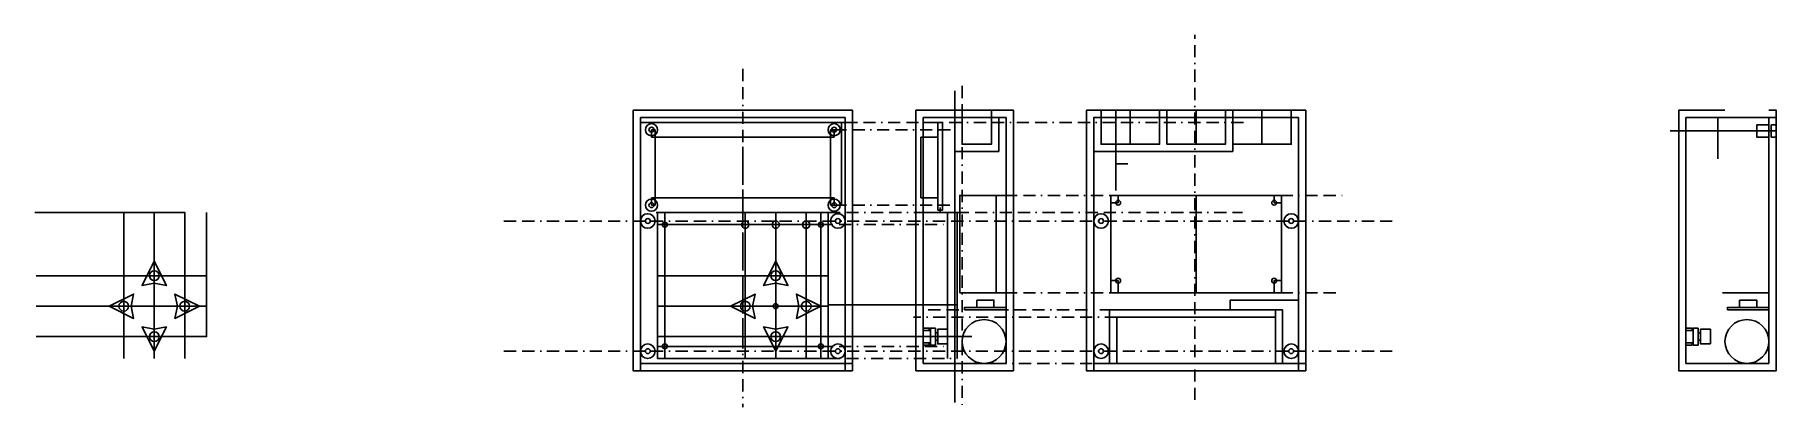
# Model space of a CAD drawing. Header units: inches. Extents: x -146 to 569, y 80 to 233.
import ezdxf

# ---------------------------------------------------------------- set-up
doc = ezdxf.new("R2010")
doc.units = ezdxf.units.IN
doc.header["$MEASUREMENT"] = 0
doc.linetypes.add('рант', pattern=[1.75, 0.5, -0.25, 0.5, -0.25, 0, -0.25])

msp = doc.modelspace()

# ---------------------------------------------------------------- linework, layer by layer
at = {"linetype": 'рант', "ltscale": 10}
for points in [[(330.5, 83), (330.5, 233)], [(145, 219), (145, 106)], [(235, 212), (235, 81)], [(182.5, 194), (231, 194)], [(187, 197), (351, 197)], [(145, 187), (145, 80)], [(235, 167), (392, 167)], [(180, 160), (350, 160)], [(182.5, 163), (230, 163)], [(411.5, 156.5), (45.5, 156.5)], [(177, 155), (229, 155)], [(235, 127), (390, 127)], [(306, 117), (215, 117)], [(304, 120), (221, 120)], [(411.5, 103), (45.5, 103)], [(177, 105), (229, 105)], [(180, 100), (233, 100)], [(306, 98), (220, 98)]]:
    msp.add_lwpolyline(points, dxfattribs=at)
for points in [[(232, 210), (232, 82)], [(103, 202), (100, 202), (100, 95)], [(100, 202), (190, 202)], [(184, 202), (187, 202)], [(190, 95), (190, 202), (187, 202)], [(253, 202), (256, 202), (256, 95), (216, 95), (216, 202), (219, 202)], [(219, 202), (235, 202)], [(235, 202), (232, 202), (232, 188)], [(235, 202), (247, 202), (247, 188), (235, 188), (235, 202)], [(253, 202), (247, 202), (247, 188)], [(289, 202), (286, 202), (286, 95)], [(286, 202), (376, 202)], [(292, 202), (289, 202)], [(292, 202), (304, 202), (304, 188), (292, 188), (292, 202)], [(298, 202), (298, 169)], [(298, 202), (298, 180), (303, 180)], [(304, 202), (316, 202), (316, 188), (304, 188), (304, 202)], [(316, 202), (319, 202), (319, 188)], [(319, 202), (316, 202), (316, 188)], [(319, 202), (331, 202), (331, 188), (319, 188), (319, 202)], [(331, 202), (343, 202), (343, 188), (331, 188), (331, 202)], [(343, 202), (346, 202), (346, 188)], [(346, 202), (343, 202), (343, 188)], [(346, 202), (358, 202), (358, 188), (346, 188), (346, 202)], [(358, 202), (370, 202), (370, 188), (358, 188), (358, 202)], [(370, 202), (373, 202)], [(373, 202), (370, 202), (370, 188)], [(376, 95), (376, 202), (373, 202)], [(566, 202), (569, 202), (569, 95), (529, 95), (529, 202), (532, 202)], [(532, 202), (548, 202)], [(103, 199), (103, 98)], [(103, 199), (103, 186)], [(103, 199), (103, 95)], [(103, 199), (187, 199)], [(103, 197), (187, 197)], [(109, 194), (107.5, 194)], [(107.5, 191), (107.5, 194)], [(109, 191), (109, 194)], [(181, 191), (181, 194)], [(181, 194), (182.5, 194)], [(182.5, 163), (185.5, 163), (185.5, 197)], [(182.5, 191), (182.5, 194)], [(187, 199), (187, 186)], [(187, 199), (187, 95)], [(187, 197), (187, 98)], [(219, 199), (219, 98)], [(219, 199), (253, 199)], [(219, 194), (219, 197), (226, 197)], [(225, 161), (225, 197)], [(225, 161), (227, 161), (227, 197), (225, 197)], [(227, 161), (227, 197)], [(250, 199), (250, 185)], [(253, 199), (250, 199)], [(253, 199), (253, 98)], [(289, 196), (289, 199), (371, 199)], [(289, 199), (373, 199)], [(289, 197), (289, 95)], [(289, 197), (289, 186)], [(373, 199), (373, 95)], [(373, 199), (373, 186)], [(569, 193.5), (525.5, 193.5)], [(532, 199), (532, 98)], [(532, 199), (566, 199)], [(569, 199), (545, 199), (545, 182)], [(566, 196), (561, 196), (561, 191), (566, 191)], [(567, 193.5), (561, 193.5), (561, 196), (563, 196)], [(561, 193.5), (561, 191), (563, 191)], [(566, 199), (563, 199)], [(566, 199), (566, 98)], [(569, 196), (567, 196), (567, 191), (569, 191)], [(109, 191), (107.5, 191)], [(181, 166), (181, 191), (109, 191), (109, 166)], [(181, 191), (182.5, 191)], [(218, 191), (225, 191)], [(218, 191), (218, 166)], [(219, 166), (219, 191)], [(219, 165), (219, 190)], [(250, 185), (232, 185), (232, 188)], [(346, 185), (346, 188)], [(532, 166), (532, 191)], [(532, 165), (532, 190)], [(289, 185), (346, 185)], [(107.5, 166), (107.5, 163)], [(109, 166), (107.5, 166)], [(109, 166), (181, 166)], [(109, 166), (109, 163)], [(181, 166), (181, 163)], [(181, 166), (182.5, 166)], [(182.5, 166), (182.5, 163)], [(218, 166), (225, 166)], [(249, 167), (234, 167), (234, 127)], [(249, 167), (249, 127)], [(249, 167), (253, 167), (253, 127)], [(296, 167), (296, 127), (366, 127), (366, 167), (296, 167)], [(296, 167), (299, 167), (299, 164), (296, 164)], [(331, 167), (331, 127)], [(366, 167), (363, 167), (363, 164), (366, 164)], [(-145.5, 160), (-96.5, 160), (-96.5, 100)], [(-145, 160), (-84, 160), (-84, 100)], [(-75, 160), (-75, 134), (-145, 134)], [(-75, 160), (-75, 109), (-145, 109)], [(-75, 159.5), (-75, 121.5), (-145, 121.5)], [(-110, 160), (-109, 160), (-109, 100)], [(109, 163), (107.5, 163)], [(109.5, 160), (158.5, 160), (158.5, 100)], [(110, 160), (180, 160), (180, 100), (110, 100), (110, 160)], [(110, 160), (110, 155), (180, 155)], [(110, 160), (113, 160), (113, 100)], [(110, 160), (171, 160), (171, 100)], [(180, 160), (180, 134), (110, 134)], [(180, 160), (180, 109), (110, 109)], [(180, 159.5), (180, 121.5), (110, 121.5)], [(145, 160), (146, 160), (146, 100)], [(180, 160), (177, 160), (177, 100)], [(180, 160), (181, 160)], [(181, 163), (182.5, 163)], [(219, 163), (219, 160), (226, 160)], [(229, 160), (219, 160), (219, 120)], [(226, 160), (226, 162)], [(229, 100), (229, 160), (233, 160), (233, 100)], [(-96.5, 131), (-101.5, 130), (-96.5, 140)], [(-96.5, 131), (-91.5, 130), (-96.5, 140)], [(-96.5, 134), (-96.5, 138)], [(158.5, 131), (153.5, 130), (158.5, 140)], [(158.5, 131), (163.5, 130), (158.5, 140)], [(158.5, 134), (158.5, 138)], [(296, 127), (296, 132), (299, 132), (299, 127)], [(366, 127), (366, 132), (363, 132), (363, 127)], [(-106, 121.5), (-105, 126.5), (-115, 121.5)], [(-106, 121.5), (-105, 116.5), (-115, 121.5)], [(-87, 121.5), (-88, 126.5), (-78, 121.5)], [(-87, 121.5), (-88, 116.5), (-78, 121.5)], [(149, 121.5), (150, 126.5), (140, 121.5)], [(149, 121.5), (150, 116.5), (140, 121.5)], [(168, 121.5), (167, 126.5), (177, 121.5)], [(168, 121.5), (167, 116.5), (177, 121.5)], [(180, 122), (233, 122)], [(234, 127), (253, 127)], [(236, 121), (241, 121), (241, 124)], [(253, 121), (248, 121), (248, 124), (241, 124)], [(373, 119), (373, 124), (345, 124), (345, 120)], [(547, 127), (566, 127)], [(549, 121), (554, 121), (554, 124)], [(566, 121), (561, 121), (561, 124), (554, 124)], [(219, 120), (219, 100)], [(236, 120), (253, 120), (253, 121), (236, 121), (236, 120)], [(295.5, 120), (363.5, 120), (363.5, 115)], [(298.5, 98), (295.5, 98), (295.5, 120), (296.5, 120)], [(298.5, 117), (363.5, 117), (363.5, 98), (298.5, 98), (298.5, 117)], [(366.5, 98), (366.5, 120), (363.5, 120)], [(532, 120), (532, 100)], [(549, 120), (566, 120), (566, 121), (549, 121), (549, 120)], [(-96.5, 112), (-101.5, 113), (-96.5, 103)], [(-96.5, 112), (-91.5, 113), (-96.5, 103)], [(158.5, 112), (153.5, 113), (158.5, 103)], [(158.5, 112), (163.5, 113), (158.5, 103)], [(180, 109), (239, 109)], [(219, 112.5), (221.5, 112.5), (221.5, 111.5), (219, 111.5)], [(224, 112.5), (224, 105.5), (222, 105.5), (222, 112.5), (224, 112.5)], [(225, 107.5), (224, 107.5), (224, 110.5), (225, 110.5)], [(229, 106), (225, 106), (225, 112), (229, 112)], [(229, 106), (229, 112)], [(532, 112.5), (534.5, 112.5), (534.5, 111.5), (532, 111.5)], [(537, 112.5), (537, 105.5), (535, 105.5), (535, 112.5), (537, 112.5)], [(538, 107.5), (537, 107.5), (537, 110.5), (538, 110.5)], [(542, 106), (538, 106), (538, 112), (542, 112)], [(542, 106), (542, 112)], [(180, 105), (110, 105)], [(219, 106.5), (221.5, 106.5), (221.5, 105.5), (219, 105.5)], [(532, 106.5), (534.5, 106.5), (534.5, 105.5), (532, 105.5)], [(100, 98), (100, 95), (190, 95)], [(103, 98), (187, 98)], [(103, 98), (190, 98)], [(219, 98), (253, 98)], [(286, 98), (286, 95), (376, 95)], [(289, 98), (376, 98)], [(532, 98), (566, 98)]]:
    msp.add_lwpolyline(points)
for centre, radius in [((107.5, 194), 2.5), ((107.5, 194), 1), ((182.5, 194), 2.5), ((182.5, 194), 1), ((107.5, 163), 2.5), ((182.5, 163), 2.5), ((299, 164), 1), ((363, 164), 1), ((106, 156.5), 3), ((106, 156.5), 1), ((107.5, 163), 1), ((184, 156.5), 3), ((182.5, 163), 1), ((184, 156.5), 1), ((292, 156.5), 3), ((292, 156.5), 1), ((370, 156.5), 3), ((370, 156.5), 1), ((113, 155), 1), ((146, 155), 1.5), ((158.5, 155), 1.5), ((171, 155), 1.5), ((177, 155), 1), ((-96.5, 134), 2), ((-96.5, 134), 2), ((158.5, 134), 2), ((158.5, 134), 2), ((158.5, 134), 2), ((299, 132), 1), ((363, 132), 1), ((-109, 121.5), 2), ((-84, 121.5), 2), ((146, 121.5), 2), ((146, 121.5), 2), ((158.5, 121.5), 1), ((171, 121.5), 2), ((171, 121.5), 2), ((244, 107), 9), ((557, 107), 9), ((-96.5, 109), 2), ((-96.5, 109), 2), ((158.5, 109), 2), ((158.5, 109), 2), ((158.5, 109), 2), ((106, 103), 3), ((106, 103), 1), ((113, 105), 1), ((177, 105), 1), ((184, 103), 3), ((184, 103), 1), ((292, 103), 3), ((292, 103), 1), ((370, 103), 3), ((370, 103), 1)]:
    msp.add_circle(centre, radius)

doc.saveas('drawing.dxf')
